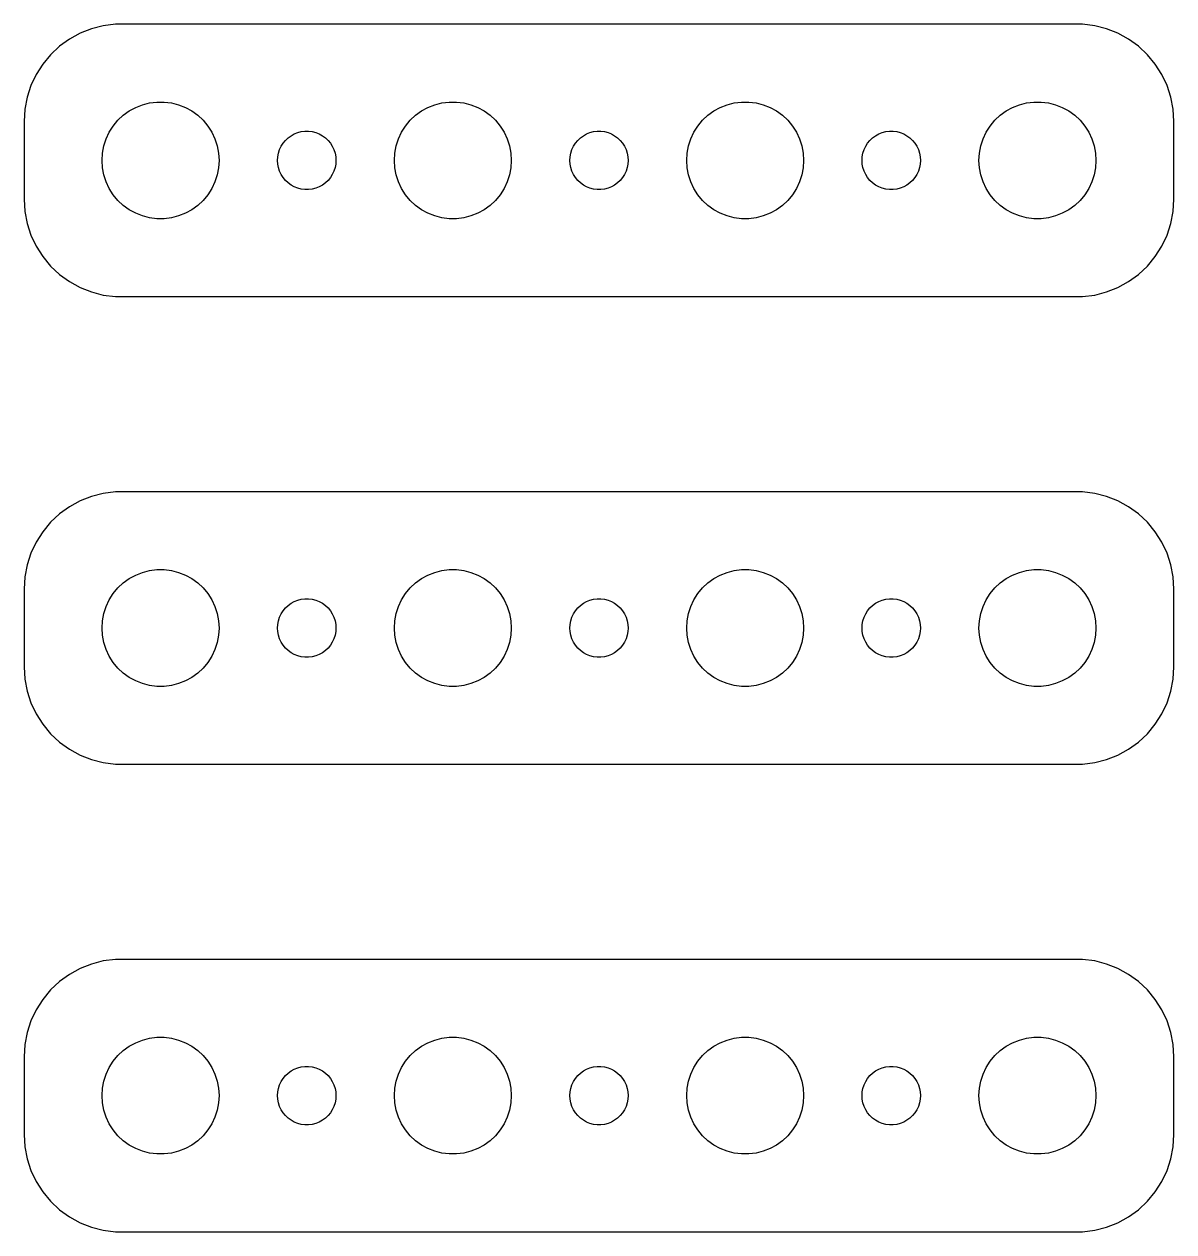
# Model space of a CAD drawing. Header units: metres. Extents: x -30 to 30, y 113 to 223.
# Drawn here: x -29.5 to 29.5, y 161 to 223 of the extents above; entities that cross this region are included whole.
import ezdxf

# ---------------------------------------------------------------- set-up
doc = ezdxf.new("R2010")
doc.units = ezdxf.units.M

msp = doc.modelspace()

# ---------------------------------------------------------------- linework, layer by layer
for p, q in [((-26.6289, 222.524), (-27.1791, 222.222)), ((-26.0451, 222.755), (-26.6289, 222.524)), ((-25.4369, 222.911), (-26.0451, 222.755)), ((-24.8139, 222.99), (-25.4369, 222.911)), ((24.8139, 222.99), (-24.8139, 222.99)), ((25.4369, 222.911), (24.8139, 222.99)), ((26.0451, 222.755), (25.4369, 222.911)), ((26.6289, 222.524), (26.0451, 222.755)), ((27.1791, 222.222), (26.6289, 222.524)), ((-27.1791, 222.222), (-27.6871, 221.853)), ((27.6871, 221.853), (27.1791, 222.222)), ((-28.1448, 221.423), (-28.5451, 220.939)), ((-27.6871, 221.853), (-28.1448, 221.423)), ((28.1448, 221.423), (27.6871, 221.853)), ((28.5451, 220.939), (28.1448, 221.423)), ((-28.5451, 220.939), (-28.8815, 220.409)), ((28.8815, 220.409), (28.5451, 220.939)), ((-28.8815, 220.409), (-29.1489, 219.841)), ((29.1489, 219.841), (28.8815, 220.409)), ((-29.1489, 219.841), (-29.3429, 219.243)), ((29.3429, 219.243), (29.1489, 219.841)), ((-29.3429, 219.243), (-29.4606, 218.627)), ((-23.7773, 218.714), (-23.427, 218.853)), ((-23.427, 218.853), (-23.0621, 218.947)), ((-23.0621, 218.947), (-22.6884, 218.994)), ((-22.6884, 218.994), (-22.3116, 218.994)), ((-22.3116, 218.994), (-21.9379, 218.947)), ((-21.9379, 218.947), (-21.5729, 218.853)), ((-21.5729, 218.853), (-21.2227, 218.714)), ((-8.77733, 218.714), (-8.42705, 218.853)), ((-8.42705, 218.853), (-8.06213, 218.947)), ((-8.06213, 218.947), (-7.68837, 218.994)), ((-7.68837, 218.994), (-7.31161, 218.994)), ((-7.31161, 218.994), (-6.93785, 218.947)), ((-6.93785, 218.947), (-6.57294, 218.853)), ((-6.57294, 218.853), (-6.22266, 218.714)), ((6.22266, 218.714), (6.57294, 218.853)), ((6.57294, 218.853), (6.93785, 218.947)), ((6.93785, 218.947), (7.31161, 218.994)), ((7.31161, 218.994), (7.68837, 218.994)), ((7.68837, 218.994), (8.06213, 218.947)), ((8.06213, 218.947), (8.42705, 218.853)), ((8.42705, 218.853), (8.77733, 218.714)), ((21.2227, 218.714), (21.5729, 218.853)), ((21.5729, 218.853), (21.9379, 218.947)), ((21.9379, 218.947), (22.3116, 218.994)), ((22.3116, 218.994), (22.6884, 218.994)), ((22.6884, 218.994), (23.0621, 218.947)), ((23.0621, 218.947), (23.427, 218.853)), ((23.427, 218.853), (23.7773, 218.714)), ((29.4606, 218.627), (29.3429, 219.243)), ((-29.4606, 218.627), (-29.5, 218)), ((-24.6869, 218.054), (-24.4123, 218.312)), ((-24.4123, 218.312), (-24.1075, 218.533)), ((-24.1075, 218.533), (-23.7773, 218.714)), ((-21.2227, 218.714), (-20.8925, 218.533)), ((-20.8925, 218.533), (-20.5877, 218.312)), ((-20.5877, 218.312), (-20.3131, 218.054)), ((-9.6869, 218.054), (-9.41226, 218.312)), ((-9.41226, 218.312), (-9.10747, 218.533)), ((-9.10747, 218.533), (-8.77733, 218.714)), ((-6.22266, 218.714), (-5.89252, 218.533)), ((-5.89252, 218.533), (-5.58772, 218.312)), ((-5.58772, 218.312), (-5.31308, 218.054)), ((5.31308, 218.054), (5.58772, 218.312)), ((5.58772, 218.312), (5.89252, 218.533)), ((5.89252, 218.533), (6.22266, 218.714)), ((8.77733, 218.714), (9.10747, 218.533)), ((9.10747, 218.533), (9.41226, 218.312)), ((9.41226, 218.312), (9.6869, 218.054)), ((20.3131, 218.054), (20.5877, 218.312)), ((20.5877, 218.312), (20.8925, 218.533)), ((20.8925, 218.533), (21.2227, 218.714)), ((23.7773, 218.714), (24.1075, 218.533)), ((24.1075, 218.533), (24.4123, 218.312)), ((24.4123, 218.312), (24.6869, 218.054)), ((29.5, 218), (29.4606, 218.627)), ((-29.5, 218), (-29.5, 214)), ((-25.1289, 217.445), (-24.927, 217.763)), ((-24.927, 217.763), (-24.6869, 218.054)), ((-20.3131, 218.054), (-20.0729, 217.763)), ((-20.0729, 217.763), (-19.8711, 217.445)), ((-10.1289, 217.445), (-9.92705, 217.763)), ((-9.92705, 217.763), (-9.6869, 218.054)), ((-5.31308, 218.054), (-5.07294, 217.763)), ((-5.07294, 217.763), (-4.87108, 217.445)), ((4.87108, 217.445), (5.07294, 217.763)), ((5.07294, 217.763), (5.31308, 218.054)), ((9.6869, 218.054), (9.92705, 217.763)), ((9.92705, 217.763), (10.1289, 217.445)), ((19.8711, 217.445), (20.0729, 217.763)), ((20.0729, 217.763), (20.3131, 218.054)), ((24.6869, 218.054), (24.927, 217.763)), ((24.927, 217.763), (25.1289, 217.445)), ((29.5, 214), (29.5, 218)), ((-25.4057, 216.746), (-25.2893, 217.104)), ((-25.2893, 217.104), (-25.1289, 217.445)), ((-19.8711, 217.445), (-19.7107, 217.104)), ((-19.7107, 217.104), (-19.5942, 216.746)), ((-16.2135, 216.882), (-16.0934, 217.027)), ((-16.0934, 217.027), (-15.9561, 217.156)), ((-15.9561, 217.156), (-15.8037, 217.266)), ((-15.8037, 217.266), (-15.6387, 217.357)), ((-15.6387, 217.357), (-15.4635, 217.427)), ((-15.4635, 217.427), (-15.2811, 217.473)), ((-15.2811, 217.473), (-15.0942, 217.497)), ((-15.0942, 217.497), (-14.9058, 217.497)), ((-14.9058, 217.497), (-14.7189, 217.473)), ((-14.7189, 217.473), (-14.5365, 217.427)), ((-14.5365, 217.427), (-14.3613, 217.357)), ((-14.3613, 217.357), (-14.1963, 217.266)), ((-14.1963, 217.266), (-14.0439, 217.156)), ((-14.0439, 217.156), (-13.9065, 217.027)), ((-13.9065, 217.027), (-13.7865, 216.882)), ((-10.4057, 216.746), (-10.2893, 217.104)), ((-10.2893, 217.104), (-10.1289, 217.445)), ((-4.87108, 217.445), (-4.71066, 217.104)), ((-4.71066, 217.104), (-4.59424, 216.746)), ((-1.21352, 216.882), (-1.09344, 217.027)), ((-1.09344, 217.027), (-0.956131, 217.156)), ((-0.956131, 217.156), (-0.803726, 217.266)), ((-0.803726, 217.266), (-0.638657, 217.357)), ((-0.638657, 217.357), (-0.463516, 217.427)), ((-0.463516, 217.427), (-0.281067, 217.473)), ((-0.281067, 217.473), (-0.094177, 217.497)), ((-0.094177, 217.497), (0.094177, 217.497)), ((0.094177, 217.497), (0.281067, 217.473)), ((0.281067, 217.473), (0.463516, 217.427)), ((0.463516, 217.427), (0.638657, 217.357)), ((0.638657, 217.357), (0.803726, 217.266)), ((0.803726, 217.266), (0.956131, 217.156)), ((0.956131, 217.156), (1.09344, 217.027)), ((1.09344, 217.027), (1.21352, 216.882)), ((4.59424, 216.746), (4.71066, 217.104)), ((4.71066, 217.104), (4.87108, 217.445)), ((10.1289, 217.445), (10.2893, 217.104)), ((10.2893, 217.104), (10.4057, 216.746)), ((13.7865, 216.882), (13.9065, 217.027)), ((13.9065, 217.027), (14.0439, 217.156)), ((14.0439, 217.156), (14.1963, 217.266)), ((14.1963, 217.266), (14.3613, 217.357)), ((14.3613, 217.357), (14.5365, 217.427)), ((14.5365, 217.427), (14.7189, 217.473)), ((14.7189, 217.473), (14.9058, 217.497)), ((14.9058, 217.497), (15.0942, 217.497)), ((15.0942, 217.497), (15.2811, 217.473)), ((15.2811, 217.473), (15.4635, 217.427)), ((15.4635, 217.427), (15.6387, 217.357)), ((15.6387, 217.357), (15.8037, 217.266)), ((15.8037, 217.266), (15.9561, 217.156)), ((15.9561, 217.156), (16.0934, 217.027)), ((16.0934, 217.027), (16.2135, 216.882)), ((19.5942, 216.746), (19.7107, 217.104)), ((19.7107, 217.104), (19.8711, 217.445)), ((25.1289, 217.445), (25.2893, 217.104)), ((25.2893, 217.104), (25.4057, 216.746)), ((-25.5, 216), (-25.4763, 216.376)), ((-25.4763, 216.376), (-25.4057, 216.746)), ((-19.5942, 216.746), (-19.5237, 216.376)), ((-19.5237, 216.376), (-19.5, 216)), ((-16.4882, 216.188), (-16.4529, 216.373)), ((-16.4529, 216.373), (-16.3947, 216.552)), ((-16.3947, 216.552), (-16.3145, 216.723)), ((-16.3145, 216.723), (-16.2135, 216.882)), ((-13.7865, 216.882), (-13.6855, 216.723)), ((-13.6855, 216.723), (-13.6053, 216.552)), ((-13.6053, 216.552), (-13.5471, 216.373)), ((-13.5471, 216.373), (-13.5118, 216.188)), ((-10.5, 216), (-10.4763, 216.376)), ((-10.4763, 216.376), (-10.4057, 216.746)), ((-4.59424, 216.746), (-4.52365, 216.376)), ((-4.52365, 216.376), (-4.5, 216)), ((-1.48816, 216.188), (-1.45287, 216.373)), ((-1.45287, 216.373), (-1.39465, 216.552)), ((-1.39465, 216.552), (-1.31445, 216.723)), ((-1.31445, 216.723), (-1.21352, 216.882)), ((1.21352, 216.882), (1.31445, 216.723)), ((1.31445, 216.723), (1.39465, 216.552)), ((1.39465, 216.552), (1.45287, 216.373)), ((1.45287, 216.373), (1.48816, 216.188)), ((4.5, 216), (4.52365, 216.376)), ((4.52365, 216.376), (4.59424, 216.746)), ((10.4057, 216.746), (10.4763, 216.376)), ((10.4763, 216.376), (10.5, 216)), ((13.5118, 216.188), (13.5471, 216.373)), ((13.5471, 216.373), (13.6053, 216.552)), ((13.6053, 216.552), (13.6855, 216.723)), ((13.6855, 216.723), (13.7865, 216.882)), ((16.2135, 216.882), (16.3145, 216.723)), ((16.3145, 216.723), (16.3947, 216.552)), ((16.3947, 216.552), (16.4529, 216.373)), ((16.4529, 216.373), (16.4882, 216.188)), ((19.5, 216), (19.5237, 216.376)), ((19.5237, 216.376), (19.5942, 216.746)), ((25.4057, 216.746), (25.4763, 216.376)), ((25.4763, 216.376), (25.5, 216)), ((-25.4763, 215.624), (-25.5, 216)), ((-19.5, 216), (-19.5237, 215.624)), ((-16.5, 216), (-16.4882, 216.188)), ((-16.4882, 215.812), (-16.5, 216)), ((-16.4529, 215.627), (-16.4882, 215.812)), ((-13.5118, 215.812), (-13.5471, 215.627)), ((-13.5118, 216.188), (-13.5, 216)), ((-13.5, 216), (-13.5118, 215.812)), ((-10.4763, 215.624), (-10.5, 216)), ((-4.5, 216), (-4.52365, 215.624)), ((-1.5, 216), (-1.48816, 216.188)), ((-1.48816, 215.812), (-1.5, 216)), ((-1.45287, 215.627), (-1.48816, 215.812)), ((1.48816, 215.812), (1.45287, 215.627)), ((1.48816, 216.188), (1.5, 216)), ((1.5, 216), (1.48816, 215.812)), ((4.52365, 215.624), (4.5, 216)), ((10.5, 216), (10.4763, 215.624)), ((13.5, 216), (13.5118, 216.188)), ((13.5118, 215.812), (13.5, 216)), ((13.5471, 215.627), (13.5118, 215.812)), ((16.4882, 215.812), (16.4529, 215.627)), ((16.4882, 216.188), (16.5, 216)), ((16.5, 216), (16.4882, 215.812)), ((19.5237, 215.624), (19.5, 216)), ((25.5, 216), (25.4763, 215.624)), ((-25.4057, 215.254), (-25.4763, 215.624)), ((-25.2893, 214.896), (-25.4057, 215.254)), ((-19.5942, 215.254), (-19.7107, 214.896)), ((-19.5237, 215.624), (-19.5942, 215.254)), ((-16.3947, 215.448), (-16.4529, 215.627)), ((-16.3145, 215.277), (-16.3947, 215.448)), ((-16.2135, 215.118), (-16.3145, 215.277)), ((-16.0934, 214.973), (-16.2135, 215.118)), ((-13.7865, 215.118), (-13.9065, 214.973)), ((-13.6855, 215.277), (-13.7865, 215.118)), ((-13.6053, 215.448), (-13.6855, 215.277)), ((-13.5471, 215.627), (-13.6053, 215.448)), ((-10.4057, 215.254), (-10.4763, 215.624)), ((-10.2893, 214.896), (-10.4057, 215.254)), ((-4.59424, 215.254), (-4.71066, 214.896)), ((-4.52365, 215.624), (-4.59424, 215.254)), ((-1.39465, 215.448), (-1.45287, 215.627)), ((-1.31445, 215.277), (-1.39465, 215.448)), ((-1.21352, 215.118), (-1.31445, 215.277)), ((-1.09344, 214.973), (-1.21352, 215.118)), ((1.21352, 215.118), (1.09344, 214.973)), ((1.31445, 215.277), (1.21352, 215.118)), ((1.39465, 215.448), (1.31445, 215.277)), ((1.45287, 215.627), (1.39465, 215.448)), ((4.59424, 215.254), (4.52365, 215.624)), ((4.71066, 214.896), (4.59424, 215.254)), ((10.4057, 215.254), (10.2893, 214.896)), ((10.4763, 215.624), (10.4057, 215.254)), ((13.6053, 215.448), (13.5471, 215.627)), ((13.6855, 215.277), (13.6053, 215.448)), ((13.7865, 215.118), (13.6855, 215.277)), ((13.9065, 214.973), (13.7865, 215.118)), ((16.2135, 215.118), (16.0934, 214.973)), ((16.3145, 215.277), (16.2135, 215.118)), ((16.3947, 215.448), (16.3145, 215.277)), ((16.4529, 215.627), (16.3947, 215.448)), ((19.5942, 215.254), (19.5237, 215.624)), ((19.7107, 214.896), (19.5942, 215.254)), ((25.4057, 215.254), (25.2893, 214.896)), ((25.4763, 215.624), (25.4057, 215.254)), ((-25.1289, 214.555), (-25.2893, 214.896)), ((-24.927, 214.237), (-25.1289, 214.555)), ((-19.8711, 214.555), (-20.0729, 214.237)), ((-19.7107, 214.896), (-19.8711, 214.555)), ((-15.9561, 214.844), (-16.0934, 214.973)), ((-15.8037, 214.734), (-15.9561, 214.844)), ((-15.6387, 214.643), (-15.8037, 214.734)), ((-15.4635, 214.573), (-15.6387, 214.643)), ((-15.2811, 214.527), (-15.4635, 214.573)), ((-15.0942, 214.503), (-15.2811, 214.527)), ((-14.9058, 214.503), (-15.0942, 214.503)), ((-14.7189, 214.527), (-14.9058, 214.503)), ((-14.5365, 214.573), (-14.7189, 214.527)), ((-14.3613, 214.643), (-14.5365, 214.573)), ((-14.1963, 214.734), (-14.3613, 214.643)), ((-14.0439, 214.844), (-14.1963, 214.734)), ((-13.9065, 214.973), (-14.0439, 214.844)), ((-10.1289, 214.555), (-10.2893, 214.896)), ((-9.92705, 214.237), (-10.1289, 214.555)), ((-4.87108, 214.555), (-5.07294, 214.237)), ((-4.71066, 214.896), (-4.87108, 214.555)), ((-0.956131, 214.844), (-1.09344, 214.973)), ((-0.803726, 214.734), (-0.956131, 214.844)), ((-0.638657, 214.643), (-0.803726, 214.734)), ((-0.463516, 214.573), (-0.638657, 214.643)), ((-0.281067, 214.527), (-0.463516, 214.573)), ((-0.094177, 214.503), (-0.281067, 214.527)), ((0.094177, 214.503), (-0.094177, 214.503)), ((0.281067, 214.527), (0.094177, 214.503)), ((0.463516, 214.573), (0.281067, 214.527)), ((0.638657, 214.643), (0.463516, 214.573)), ((0.803726, 214.734), (0.638657, 214.643)), ((0.956131, 214.844), (0.803726, 214.734)), ((1.09344, 214.973), (0.956131, 214.844)), ((4.87108, 214.555), (4.71066, 214.896)), ((5.07294, 214.237), (4.87108, 214.555)), ((10.1289, 214.555), (9.92705, 214.237)), ((10.2893, 214.896), (10.1289, 214.555)), ((14.0439, 214.844), (13.9065, 214.973)), ((14.1963, 214.734), (14.0439, 214.844)), ((14.3613, 214.643), (14.1963, 214.734)), ((14.5365, 214.573), (14.3613, 214.643)), ((14.7189, 214.527), (14.5365, 214.573)), ((14.9058, 214.503), (14.7189, 214.527)), ((15.0942, 214.503), (14.9058, 214.503)), ((15.2811, 214.527), (15.0942, 214.503)), ((15.4635, 214.573), (15.2811, 214.527)), ((15.6387, 214.643), (15.4635, 214.573)), ((15.8037, 214.734), (15.6387, 214.643)), ((15.9561, 214.844), (15.8037, 214.734)), ((16.0934, 214.973), (15.9561, 214.844)), ((19.8711, 214.555), (19.7107, 214.896)), ((20.0729, 214.237), (19.8711, 214.555)), ((25.1289, 214.555), (24.927, 214.237)), ((25.2893, 214.896), (25.1289, 214.555)), ((-29.5, 214), (-29.4606, 213.373)), ((-24.6869, 213.946), (-24.927, 214.237)), ((-24.4123, 213.688), (-24.6869, 213.946)), ((-20.3131, 213.946), (-20.5877, 213.688)), ((-20.0729, 214.237), (-20.3131, 213.946)), ((-9.6869, 213.946), (-9.92705, 214.237)), ((-9.41226, 213.688), (-9.6869, 213.946)), ((-5.31308, 213.946), (-5.58772, 213.688)), ((-5.07294, 214.237), (-5.31308, 213.946)), ((5.31308, 213.946), (5.07294, 214.237)), ((5.58772, 213.688), (5.31308, 213.946)), ((9.6869, 213.946), (9.41226, 213.688)), ((9.92705, 214.237), (9.6869, 213.946)), ((20.3131, 213.946), (20.0729, 214.237)), ((20.5877, 213.688), (20.3131, 213.946)), ((24.6869, 213.946), (24.4123, 213.688)), ((24.927, 214.237), (24.6869, 213.946)), ((29.4606, 213.373), (29.5, 214)), ((-29.4606, 213.373), (-29.3429, 212.757)), ((-24.1075, 213.467), (-24.4123, 213.688)), ((-23.7773, 213.286), (-24.1075, 213.467)), ((-23.427, 213.147), (-23.7773, 213.286)), ((-21.2227, 213.286), (-21.5729, 213.147)), ((-20.8925, 213.467), (-21.2227, 213.286)), ((-20.5877, 213.688), (-20.8925, 213.467)), ((-9.10747, 213.467), (-9.41226, 213.688)), ((-8.77733, 213.286), (-9.10747, 213.467)), ((-8.42705, 213.147), (-8.77733, 213.286)), ((-6.22266, 213.286), (-6.57294, 213.147)), ((-5.89252, 213.467), (-6.22266, 213.286)), ((-5.58772, 213.688), (-5.89252, 213.467)), ((5.89252, 213.467), (5.58772, 213.688)), ((6.22266, 213.286), (5.89252, 213.467)), ((6.57294, 213.147), (6.22266, 213.286)), ((8.77733, 213.286), (8.42705, 213.147)), ((9.10747, 213.467), (8.77733, 213.286)), ((9.41226, 213.688), (9.10747, 213.467)), ((20.8925, 213.467), (20.5877, 213.688)), ((21.2227, 213.286), (20.8925, 213.467)), ((21.5729, 213.147), (21.2227, 213.286)), ((23.7773, 213.286), (23.427, 213.147)), ((24.1075, 213.467), (23.7773, 213.286)), ((24.4123, 213.688), (24.1075, 213.467)), ((29.3429, 212.757), (29.4606, 213.373)), ((-29.3429, 212.757), (-29.1489, 212.159)), ((-23.0621, 213.053), (-23.427, 213.147)), ((-22.6884, 213.006), (-23.0621, 213.053)), ((-22.3116, 213.006), (-22.6884, 213.006)), ((-21.9379, 213.053), (-22.3116, 213.006)), ((-21.5729, 213.147), (-21.9379, 213.053)), ((-8.06213, 213.053), (-8.42705, 213.147)), ((-7.68837, 213.006), (-8.06213, 213.053)), ((-7.31161, 213.006), (-7.68837, 213.006)), ((-6.93785, 213.053), (-7.31161, 213.006)), ((-6.57294, 213.147), (-6.93785, 213.053)), ((6.93785, 213.053), (6.57294, 213.147)), ((7.31161, 213.006), (6.93785, 213.053)), ((7.68837, 213.006), (7.31161, 213.006)), ((8.06213, 213.053), (7.68837, 213.006)), ((8.42705, 213.147), (8.06213, 213.053)), ((21.9379, 213.053), (21.5729, 213.147)), ((22.3116, 213.006), (21.9379, 213.053)), ((22.6884, 213.006), (22.3116, 213.006)), ((23.0621, 213.053), (22.6884, 213.006)), ((23.427, 213.147), (23.0621, 213.053)), ((29.1489, 212.159), (29.3429, 212.757)), ((-29.1489, 212.159), (-28.8815, 211.591)), ((28.8815, 211.591), (29.1489, 212.159)), ((-28.8815, 211.591), (-28.5451, 211.061)), ((28.5451, 211.061), (28.8815, 211.591)), ((-28.5451, 211.061), (-28.1448, 210.577)), ((28.1448, 210.577), (28.5451, 211.061)), ((-28.1448, 210.577), (-27.6871, 210.147)), ((-27.6871, 210.147), (-27.1791, 209.778)), ((27.1791, 209.778), (27.6871, 210.147)), ((27.6871, 210.147), (28.1448, 210.577)), ((-27.1791, 209.778), (-26.6289, 209.476)), ((26.6289, 209.476), (27.1791, 209.778)), ((-26.6289, 209.476), (-26.0451, 209.245)), ((-26.0451, 209.245), (-25.4369, 209.089)), ((-25.4369, 209.089), (-24.8139, 209.01)), ((-24.8139, 209.01), (24.8139, 209.01)), ((24.8139, 209.01), (25.4369, 209.089)), ((25.4369, 209.089), (26.0451, 209.245)), ((26.0451, 209.245), (26.6289, 209.476)), ((-24.8139, 198.99), (-25.4369, 198.911)), ((24.8139, 198.99), (-24.8139, 198.99)), ((25.4369, 198.911), (24.8139, 198.99)), ((-26.6289, 198.524), (-27.1791, 198.222)), ((-26.0451, 198.755), (-26.6289, 198.524)), ((-25.4369, 198.911), (-26.0451, 198.755)), ((26.0451, 198.755), (25.4369, 198.911)), ((26.6289, 198.524), (26.0451, 198.755)), ((27.1791, 198.222), (26.6289, 198.524)), ((-27.6871, 197.853), (-28.1448, 197.423)), ((-27.1791, 198.222), (-27.6871, 197.853)), ((27.6871, 197.853), (27.1791, 198.222)), ((28.1448, 197.423), (27.6871, 197.853)), ((-28.1448, 197.423), (-28.5451, 196.939)), ((28.5451, 196.939), (28.1448, 197.423)), ((-28.5451, 196.939), (-28.8815, 196.409)), ((28.8815, 196.409), (28.5451, 196.939)), ((-28.8815, 196.409), (-29.1489, 195.841)), ((29.1489, 195.841), (28.8815, 196.409)), ((-29.3429, 195.243), (-29.4606, 194.627)), ((-29.1489, 195.841), (-29.3429, 195.243)), ((29.3429, 195.243), (29.1489, 195.841)), ((29.4606, 194.627), (29.3429, 195.243)), ((-29.4606, 194.627), (-29.5, 194)), ((-24.1075, 194.533), (-23.7773, 194.714)), ((-23.7773, 194.714), (-23.427, 194.853)), ((-23.427, 194.853), (-23.0621, 194.947)), ((-23.0621, 194.947), (-22.6884, 194.994)), ((-22.6884, 194.994), (-22.3116, 194.994)), ((-22.3116, 194.994), (-21.9379, 194.947)), ((-21.9379, 194.947), (-21.5729, 194.853)), ((-21.5729, 194.853), (-21.2227, 194.714)), ((-21.2227, 194.714), (-20.8925, 194.533)), ((-9.10747, 194.533), (-8.77733, 194.714)), ((-8.77733, 194.714), (-8.42705, 194.853)), ((-8.42705, 194.853), (-8.06213, 194.947)), ((-8.06213, 194.947), (-7.68837, 194.994)), ((-7.68837, 194.994), (-7.31161, 194.994)), ((-7.31161, 194.994), (-6.93785, 194.947)), ((-6.93785, 194.947), (-6.57294, 194.853)), ((-6.57294, 194.853), (-6.22266, 194.714)), ((-6.22266, 194.714), (-5.89252, 194.533)), ((5.89252, 194.533), (6.22266, 194.714)), ((6.22266, 194.714), (6.57294, 194.853)), ((6.57294, 194.853), (6.93785, 194.947)), ((6.93785, 194.947), (7.31161, 194.994)), ((7.31161, 194.994), (7.68837, 194.994)), ((7.68837, 194.994), (8.06213, 194.947)), ((8.06213, 194.947), (8.42705, 194.853)), ((8.42705, 194.853), (8.77733, 194.714)), ((8.77733, 194.714), (9.10747, 194.533)), ((20.8925, 194.533), (21.2227, 194.714)), ((21.2227, 194.714), (21.5729, 194.853)), ((21.5729, 194.853), (21.9379, 194.947)), ((21.9379, 194.947), (22.3116, 194.994)), ((22.3116, 194.994), (22.6884, 194.994)), ((22.6884, 194.994), (23.0621, 194.947)), ((23.0621, 194.947), (23.427, 194.853)), ((23.427, 194.853), (23.7773, 194.714)), ((23.7773, 194.714), (24.1075, 194.533)), ((29.5, 194), (29.4606, 194.627)), ((-29.5, 194), (-29.5, 190)), ((-24.927, 193.763), (-24.6869, 194.054)), ((-24.6869, 194.054), (-24.4123, 194.312)), ((-24.4123, 194.312), (-24.1075, 194.533)), ((-20.8925, 194.533), (-20.5877, 194.312)), ((-20.5877, 194.312), (-20.3131, 194.054)), ((-20.3131, 194.054), (-20.0729, 193.763)), ((-9.92705, 193.763), (-9.6869, 194.054)), ((-9.6869, 194.054), (-9.41226, 194.312)), ((-9.41226, 194.312), (-9.10747, 194.533)), ((-5.89252, 194.533), (-5.58772, 194.312)), ((-5.58772, 194.312), (-5.31308, 194.054)), ((-5.31308, 194.054), (-5.07294, 193.763)), ((5.07294, 193.763), (5.31308, 194.054)), ((5.31308, 194.054), (5.58772, 194.312)), ((5.58772, 194.312), (5.89252, 194.533)), ((9.10747, 194.533), (9.41226, 194.312)), ((9.41226, 194.312), (9.6869, 194.054)), ((9.6869, 194.054), (9.92705, 193.763)), ((20.0729, 193.763), (20.3131, 194.054)), ((20.3131, 194.054), (20.5877, 194.312)), ((20.5877, 194.312), (20.8925, 194.533)), ((24.1075, 194.533), (24.4123, 194.312)), ((24.4123, 194.312), (24.6869, 194.054)), ((24.6869, 194.054), (24.927, 193.763)), ((29.5, 190), (29.5, 194)), ((-25.2893, 193.104), (-25.1289, 193.445)), ((-25.1289, 193.445), (-24.927, 193.763)), ((-20.0729, 193.763), (-19.8711, 193.445)), ((-19.8711, 193.445), (-19.7107, 193.104)), ((-15.6387, 193.357), (-15.4635, 193.427)), ((-15.4635, 193.427), (-15.2811, 193.473)), ((-15.2811, 193.473), (-15.0942, 193.497)), ((-15.0942, 193.497), (-14.9058, 193.497)), ((-14.9058, 193.497), (-14.7189, 193.473)), ((-14.7189, 193.473), (-14.5365, 193.427)), ((-14.5365, 193.427), (-14.3613, 193.357)), ((-10.2893, 193.104), (-10.1289, 193.445)), ((-10.1289, 193.445), (-9.92705, 193.763)), ((-5.07294, 193.763), (-4.87108, 193.445)), ((-4.87108, 193.445), (-4.71066, 193.104)), ((-0.638657, 193.357), (-0.463516, 193.427)), ((-0.463516, 193.427), (-0.281067, 193.473)), ((-0.281067, 193.473), (-0.094177, 193.497)), ((-0.094177, 193.497), (0.094177, 193.497)), ((0.094177, 193.497), (0.281067, 193.473)), ((0.281067, 193.473), (0.463516, 193.427)), ((0.463516, 193.427), (0.638657, 193.357)), ((4.71066, 193.104), (4.87108, 193.445)), ((4.87108, 193.445), (5.07294, 193.763)), ((9.92705, 193.763), (10.1289, 193.445)), ((10.1289, 193.445), (10.2893, 193.104)), ((14.3613, 193.357), (14.5365, 193.427)), ((14.5365, 193.427), (14.7189, 193.473)), ((14.7189, 193.473), (14.9058, 193.497)), ((14.9058, 193.497), (15.0942, 193.497)), ((15.0942, 193.497), (15.2811, 193.473)), ((15.2811, 193.473), (15.4635, 193.427)), ((15.4635, 193.427), (15.6387, 193.357)), ((19.7107, 193.104), (19.8711, 193.445)), ((19.8711, 193.445), (20.0729, 193.763)), ((24.927, 193.763), (25.1289, 193.445)), ((25.1289, 193.445), (25.2893, 193.104)), ((-25.4057, 192.746), (-25.2893, 193.104)), ((-19.7107, 193.104), (-19.5942, 192.746)), ((-16.3145, 192.723), (-16.2135, 192.882)), ((-16.2135, 192.882), (-16.0934, 193.027)), ((-16.0934, 193.027), (-15.9561, 193.156)), ((-15.9561, 193.156), (-15.8037, 193.266)), ((-15.8037, 193.266), (-15.6387, 193.357)), ((-14.3613, 193.357), (-14.1963, 193.266)), ((-14.1963, 193.266), (-14.0439, 193.156)), ((-14.0439, 193.156), (-13.9065, 193.027)), ((-13.9065, 193.027), (-13.7865, 192.882)), ((-13.7865, 192.882), (-13.6855, 192.723)), ((-10.4057, 192.746), (-10.2893, 193.104)), ((-4.71066, 193.104), (-4.59424, 192.746)), ((-1.31445, 192.723), (-1.21352, 192.882)), ((-1.21352, 192.882), (-1.09344, 193.027)), ((-1.09344, 193.027), (-0.956131, 193.156)), ((-0.956131, 193.156), (-0.803726, 193.266)), ((-0.803726, 193.266), (-0.638657, 193.357)), ((0.638657, 193.357), (0.803726, 193.266)), ((0.803726, 193.266), (0.956131, 193.156)), ((0.956131, 193.156), (1.09344, 193.027)), ((1.09344, 193.027), (1.21352, 192.882)), ((1.21352, 192.882), (1.31445, 192.723)), ((4.59424, 192.746), (4.71066, 193.104)), ((10.2893, 193.104), (10.4057, 192.746)), ((13.6855, 192.723), (13.7865, 192.882)), ((13.7865, 192.882), (13.9065, 193.027)), ((13.9065, 193.027), (14.0439, 193.156)), ((14.0439, 193.156), (14.1963, 193.266)), ((14.1963, 193.266), (14.3613, 193.357)), ((15.6387, 193.357), (15.8037, 193.266)), ((15.8037, 193.266), (15.9561, 193.156)), ((15.9561, 193.156), (16.0934, 193.027)), ((16.0934, 193.027), (16.2135, 192.882)), ((16.2135, 192.882), (16.3145, 192.723)), ((19.5942, 192.746), (19.7107, 193.104)), ((25.2893, 193.104), (25.4057, 192.746)), ((-25.5, 192), (-25.4763, 192.376)), ((-25.4763, 192.376), (-25.4057, 192.746)), ((-19.5942, 192.746), (-19.5237, 192.376)), ((-19.5237, 192.376), (-19.5, 192)), ((-16.5, 192), (-16.4882, 192.188)), ((-16.4882, 192.188), (-16.4529, 192.373)), ((-16.4529, 192.373), (-16.3947, 192.552)), ((-16.3947, 192.552), (-16.3145, 192.723)), ((-13.6855, 192.723), (-13.6053, 192.552)), ((-13.6053, 192.552), (-13.5471, 192.373)), ((-13.5471, 192.373), (-13.5118, 192.188)), ((-13.5118, 192.188), (-13.5, 192)), ((-10.5, 192), (-10.4763, 192.376)), ((-10.4763, 192.376), (-10.4057, 192.746)), ((-4.59424, 192.746), (-4.52365, 192.376)), ((-4.52365, 192.376), (-4.5, 192)), ((-1.5, 192), (-1.48816, 192.188)), ((-1.48816, 192.188), (-1.45287, 192.373)), ((-1.45287, 192.373), (-1.39465, 192.552)), ((-1.39465, 192.552), (-1.31445, 192.723)), ((1.31445, 192.723), (1.39465, 192.552)), ((1.39465, 192.552), (1.45287, 192.373)), ((1.45287, 192.373), (1.48816, 192.188)), ((1.48816, 192.188), (1.5, 192)), ((4.5, 192), (4.52365, 192.376)), ((4.52365, 192.376), (4.59424, 192.746)), ((10.4057, 192.746), (10.4763, 192.376)), ((10.4763, 192.376), (10.5, 192)), ((13.5, 192), (13.5118, 192.188)), ((13.5118, 192.188), (13.5471, 192.373)), ((13.5471, 192.373), (13.6053, 192.552)), ((13.6053, 192.552), (13.6855, 192.723)), ((16.3145, 192.723), (16.3947, 192.552)), ((16.3947, 192.552), (16.4529, 192.373)), ((16.4529, 192.373), (16.4882, 192.188)), ((16.4882, 192.188), (16.5, 192)), ((19.5, 192), (19.5237, 192.376)), ((19.5237, 192.376), (19.5942, 192.746)), ((25.4057, 192.746), (25.4763, 192.376)), ((25.4763, 192.376), (25.5, 192)), ((-25.4763, 191.624), (-25.5, 192)), ((-25.4057, 191.254), (-25.4763, 191.624)), ((-19.5237, 191.624), (-19.5942, 191.254)), ((-19.5, 192), (-19.5237, 191.624)), ((-16.4882, 191.812), (-16.5, 192)), ((-16.4529, 191.627), (-16.4882, 191.812)), ((-16.3947, 191.448), (-16.4529, 191.627)), ((-13.5471, 191.627), (-13.6053, 191.448)), ((-13.5118, 191.812), (-13.5471, 191.627)), ((-13.5, 192), (-13.5118, 191.812)), ((-10.4763, 191.624), (-10.5, 192)), ((-10.4057, 191.254), (-10.4763, 191.624)), ((-4.52365, 191.624), (-4.59424, 191.254)), ((-4.5, 192), (-4.52365, 191.624)), ((-1.48816, 191.812), (-1.5, 192)), ((-1.45287, 191.627), (-1.48816, 191.812)), ((-1.39465, 191.448), (-1.45287, 191.627)), ((1.45287, 191.627), (1.39465, 191.448)), ((1.48816, 191.812), (1.45287, 191.627)), ((1.5, 192), (1.48816, 191.812)), ((4.52365, 191.624), (4.5, 192)), ((4.59424, 191.254), (4.52365, 191.624)), ((10.4763, 191.624), (10.4057, 191.254)), ((10.5, 192), (10.4763, 191.624)), ((13.5118, 191.812), (13.5, 192)), ((13.5471, 191.627), (13.5118, 191.812)), ((13.6053, 191.448), (13.5471, 191.627)), ((16.4529, 191.627), (16.3947, 191.448)), ((16.4882, 191.812), (16.4529, 191.627)), ((16.5, 192), (16.4882, 191.812)), ((19.5237, 191.624), (19.5, 192)), ((19.5942, 191.254), (19.5237, 191.624)), ((25.4763, 191.624), (25.4057, 191.254)), ((25.5, 192), (25.4763, 191.624)), ((-25.2893, 190.896), (-25.4057, 191.254)), ((-19.5942, 191.254), (-19.7107, 190.896)), ((-16.3145, 191.277), (-16.3947, 191.448)), ((-16.2135, 191.118), (-16.3145, 191.277)), ((-16.0934, 190.973), (-16.2135, 191.118)), ((-15.9561, 190.844), (-16.0934, 190.973)), ((-13.9065, 190.973), (-14.0439, 190.844)), ((-13.7865, 191.118), (-13.9065, 190.973)), ((-13.6855, 191.277), (-13.7865, 191.118)), ((-13.6053, 191.448), (-13.6855, 191.277)), ((-10.2893, 190.896), (-10.4057, 191.254)), ((-4.59424, 191.254), (-4.71066, 190.896)), ((-1.31445, 191.277), (-1.39465, 191.448)), ((-1.21352, 191.118), (-1.31445, 191.277)), ((-1.09344, 190.973), (-1.21352, 191.118)), ((-0.956131, 190.844), (-1.09344, 190.973)), ((1.09344, 190.973), (0.956131, 190.844)), ((1.21352, 191.118), (1.09344, 190.973)), ((1.31445, 191.277), (1.21352, 191.118)), ((1.39465, 191.448), (1.31445, 191.277)), ((4.71066, 190.896), (4.59424, 191.254)), ((10.4057, 191.254), (10.2893, 190.896)), ((13.6855, 191.277), (13.6053, 191.448)), ((13.7865, 191.118), (13.6855, 191.277)), ((13.9065, 190.973), (13.7865, 191.118)), ((14.0439, 190.844), (13.9065, 190.973)), ((16.0934, 190.973), (15.9561, 190.844)), ((16.2135, 191.118), (16.0934, 190.973)), ((16.3145, 191.277), (16.2135, 191.118)), ((16.3947, 191.448), (16.3145, 191.277)), ((19.7107, 190.896), (19.5942, 191.254)), ((25.4057, 191.254), (25.2893, 190.896)), ((-25.1289, 190.555), (-25.2893, 190.896)), ((-24.927, 190.237), (-25.1289, 190.555)), ((-19.8711, 190.555), (-20.0729, 190.237)), ((-19.7107, 190.896), (-19.8711, 190.555)), ((-15.8037, 190.734), (-15.9561, 190.844)), ((-15.6387, 190.643), (-15.8037, 190.734)), ((-15.4635, 190.573), (-15.6387, 190.643)), ((-15.2811, 190.527), (-15.4635, 190.573)), ((-15.0942, 190.503), (-15.2811, 190.527)), ((-14.9058, 190.503), (-15.0942, 190.503)), ((-14.7189, 190.527), (-14.9058, 190.503)), ((-14.5365, 190.573), (-14.7189, 190.527)), ((-14.3613, 190.643), (-14.5365, 190.573)), ((-14.1963, 190.734), (-14.3613, 190.643)), ((-14.0439, 190.844), (-14.1963, 190.734)), ((-10.1289, 190.555), (-10.2893, 190.896)), ((-9.92705, 190.237), (-10.1289, 190.555)), ((-4.87108, 190.555), (-5.07294, 190.237)), ((-4.71066, 190.896), (-4.87108, 190.555)), ((-0.803726, 190.734), (-0.956131, 190.844)), ((-0.638657, 190.643), (-0.803726, 190.734)), ((-0.463516, 190.573), (-0.638657, 190.643)), ((-0.281067, 190.527), (-0.463516, 190.573)), ((-0.094177, 190.503), (-0.281067, 190.527)), ((0.094177, 190.503), (-0.094177, 190.503)), ((0.281067, 190.527), (0.094177, 190.503)), ((0.463516, 190.573), (0.281067, 190.527)), ((0.638657, 190.643), (0.463516, 190.573)), ((0.803726, 190.734), (0.638657, 190.643)), ((0.956131, 190.844), (0.803726, 190.734)), ((4.87108, 190.555), (4.71066, 190.896)), ((5.07294, 190.237), (4.87108, 190.555)), ((10.1289, 190.555), (9.92705, 190.237)), ((10.2893, 190.896), (10.1289, 190.555)), ((14.1963, 190.734), (14.0439, 190.844)), ((14.3613, 190.643), (14.1963, 190.734)), ((14.5365, 190.573), (14.3613, 190.643)), ((14.7189, 190.527), (14.5365, 190.573)), ((14.9058, 190.503), (14.7189, 190.527)), ((15.0942, 190.503), (14.9058, 190.503)), ((15.2811, 190.527), (15.0942, 190.503)), ((15.4635, 190.573), (15.2811, 190.527)), ((15.6387, 190.643), (15.4635, 190.573)), ((15.8037, 190.734), (15.6387, 190.643)), ((15.9561, 190.844), (15.8037, 190.734)), ((19.8711, 190.555), (19.7107, 190.896)), ((20.0729, 190.237), (19.8711, 190.555)), ((25.1289, 190.555), (24.927, 190.237)), ((25.2893, 190.896), (25.1289, 190.555)), ((-29.5, 190), (-29.4606, 189.373)), ((-24.6869, 189.946), (-24.927, 190.237)), ((-24.4123, 189.688), (-24.6869, 189.946)), ((-24.1075, 189.467), (-24.4123, 189.688)), ((-20.5877, 189.688), (-20.8925, 189.467)), ((-20.3131, 189.946), (-20.5877, 189.688)), ((-20.0729, 190.237), (-20.3131, 189.946)), ((-9.6869, 189.946), (-9.92705, 190.237)), ((-9.41226, 189.688), (-9.6869, 189.946)), ((-9.10747, 189.467), (-9.41226, 189.688)), ((-5.58772, 189.688), (-5.89252, 189.467)), ((-5.31308, 189.946), (-5.58772, 189.688)), ((-5.07294, 190.237), (-5.31308, 189.946)), ((5.31308, 189.946), (5.07294, 190.237)), ((5.58772, 189.688), (5.31308, 189.946)), ((5.89252, 189.467), (5.58772, 189.688)), ((9.41226, 189.688), (9.10747, 189.467)), ((9.6869, 189.946), (9.41226, 189.688)), ((9.92705, 190.237), (9.6869, 189.946)), ((20.3131, 189.946), (20.0729, 190.237)), ((20.5877, 189.688), (20.3131, 189.946)), ((20.8925, 189.467), (20.5877, 189.688)), ((24.4123, 189.688), (24.1075, 189.467)), ((24.6869, 189.946), (24.4123, 189.688)), ((24.927, 190.237), (24.6869, 189.946)), ((29.4606, 189.373), (29.5, 190)), ((-29.4606, 189.373), (-29.3429, 188.757)), ((-23.7773, 189.286), (-24.1075, 189.467)), ((-23.427, 189.147), (-23.7773, 189.286)), ((-23.0621, 189.053), (-23.427, 189.147)), ((-22.6884, 189.006), (-23.0621, 189.053)), ((-21.9379, 189.053), (-22.3116, 189.006)), ((-21.5729, 189.147), (-21.9379, 189.053)), ((-21.2227, 189.286), (-21.5729, 189.147)), ((-20.8925, 189.467), (-21.2227, 189.286)), ((-8.77733, 189.286), (-9.10747, 189.467)), ((-8.42705, 189.147), (-8.77733, 189.286)), ((-8.06213, 189.053), (-8.42705, 189.147)), ((-7.68837, 189.006), (-8.06213, 189.053)), ((-6.93785, 189.053), (-7.31161, 189.006)), ((-6.57294, 189.147), (-6.93785, 189.053)), ((-6.22266, 189.286), (-6.57294, 189.147)), ((-5.89252, 189.467), (-6.22266, 189.286)), ((6.22266, 189.286), (5.89252, 189.467)), ((6.57294, 189.147), (6.22266, 189.286)), ((6.93785, 189.053), (6.57294, 189.147)), ((7.31161, 189.006), (6.93785, 189.053)), ((8.06213, 189.053), (7.68837, 189.006)), ((8.42705, 189.147), (8.06213, 189.053)), ((8.77733, 189.286), (8.42705, 189.147)), ((9.10747, 189.467), (8.77733, 189.286)), ((21.2227, 189.286), (20.8925, 189.467)), ((21.5729, 189.147), (21.2227, 189.286)), ((21.9379, 189.053), (21.5729, 189.147)), ((22.3116, 189.006), (21.9379, 189.053)), ((23.0621, 189.053), (22.6884, 189.006)), ((23.427, 189.147), (23.0621, 189.053)), ((23.7773, 189.286), (23.427, 189.147)), ((24.1075, 189.467), (23.7773, 189.286)), ((29.3429, 188.757), (29.4606, 189.373)), ((-29.3429, 188.757), (-29.1489, 188.159)), ((-22.3116, 189.006), (-22.6884, 189.006)), ((-7.31161, 189.006), (-7.68837, 189.006)), ((7.68837, 189.006), (7.31161, 189.006)), ((22.6884, 189.006), (22.3116, 189.006)), ((29.1489, 188.159), (29.3429, 188.757)), ((-29.1489, 188.159), (-28.8815, 187.591)), ((28.8815, 187.591), (29.1489, 188.159)), ((-28.8815, 187.591), (-28.5451, 187.061)), ((28.5451, 187.061), (28.8815, 187.591)), ((-28.5451, 187.061), (-28.1448, 186.577)), ((-28.1448, 186.577), (-27.6871, 186.147)), ((27.6871, 186.147), (28.1448, 186.577)), ((28.1448, 186.577), (28.5451, 187.061)), ((-27.6871, 186.147), (-27.1791, 185.778)), ((27.1791, 185.778), (27.6871, 186.147)), ((-27.1791, 185.778), (-26.6289, 185.476)), ((-26.6289, 185.476), (-26.0451, 185.245)), ((26.0451, 185.245), (26.6289, 185.476)), ((26.6289, 185.476), (27.1791, 185.778)), ((-26.0451, 185.245), (-25.4369, 185.089)), ((-25.4369, 185.089), (-24.8139, 185.01)), ((-24.8139, 185.01), (24.8139, 185.01)), ((24.8139, 185.01), (25.4369, 185.089)), ((25.4369, 185.089), (26.0451, 185.245)), ((-25.4369, 174.911), (-26.0451, 174.755)), ((-24.8139, 174.99), (-25.4369, 174.911)), ((24.8139, 174.99), (-24.8139, 174.99)), ((25.4369, 174.911), (24.8139, 174.99)), ((26.0451, 174.755), (25.4369, 174.911)), ((-27.1791, 174.222), (-27.6871, 173.853)), ((-26.6289, 174.524), (-27.1791, 174.222)), ((-26.0451, 174.755), (-26.6289, 174.524)), ((26.6289, 174.524), (26.0451, 174.755)), ((27.1791, 174.222), (26.6289, 174.524)), ((27.6871, 173.853), (27.1791, 174.222)), ((-27.6871, 173.853), (-28.1448, 173.423)), ((28.1448, 173.423), (27.6871, 173.853)), ((-28.5451, 172.939), (-28.8815, 172.409)), ((-28.1448, 173.423), (-28.5451, 172.939)), ((28.5451, 172.939), (28.1448, 173.423)), ((28.8815, 172.409), (28.5451, 172.939)), ((-28.8815, 172.409), (-29.1489, 171.841)), ((29.1489, 171.841), (28.8815, 172.409)), ((-29.1489, 171.841), (-29.3429, 171.243)), ((29.3429, 171.243), (29.1489, 171.841)), ((-29.3429, 171.243), (-29.4606, 170.627)), ((29.4606, 170.627), (29.3429, 171.243)), ((-29.4606, 170.627), (-29.5, 170)), ((-24.4123, 170.312), (-24.1075, 170.533)), ((-24.1075, 170.533), (-23.7773, 170.714)), ((-23.7773, 170.714), (-23.427, 170.853)), ((-23.427, 170.853), (-23.0621, 170.947)), ((-23.0621, 170.947), (-22.6884, 170.994)), ((-22.6884, 170.994), (-22.3116, 170.994)), ((-22.3116, 170.994), (-21.9379, 170.947)), ((-21.9379, 170.947), (-21.5729, 170.853)), ((-21.5729, 170.853), (-21.2227, 170.714)), ((-21.2227, 170.714), (-20.8925, 170.533)), ((-20.8925, 170.533), (-20.5877, 170.312)), ((-9.41226, 170.312), (-9.10747, 170.533)), ((-9.10747, 170.533), (-8.77733, 170.714)), ((-8.77733, 170.714), (-8.42705, 170.853)), ((-8.42705, 170.853), (-8.06213, 170.947)), ((-8.06213, 170.947), (-7.68837, 170.994)), ((-7.68837, 170.994), (-7.31161, 170.994)), ((-7.31161, 170.994), (-6.93785, 170.947)), ((-6.93785, 170.947), (-6.57294, 170.853)), ((-6.57294, 170.853), (-6.22266, 170.714)), ((-6.22266, 170.714), (-5.89252, 170.533)), ((-5.89252, 170.533), (-5.58772, 170.312)), ((5.58772, 170.312), (5.89252, 170.533)), ((5.89252, 170.533), (6.22266, 170.714)), ((6.22266, 170.714), (6.57294, 170.853)), ((6.57294, 170.853), (6.93785, 170.947)), ((6.93785, 170.947), (7.31161, 170.994)), ((7.31161, 170.994), (7.68837, 170.994)), ((7.68837, 170.994), (8.06213, 170.947)), ((8.06213, 170.947), (8.42705, 170.853)), ((8.42705, 170.853), (8.77733, 170.714)), ((8.77733, 170.714), (9.10747, 170.533)), ((9.10747, 170.533), (9.41226, 170.312)), ((20.5877, 170.312), (20.8925, 170.533)), ((20.8925, 170.533), (21.2227, 170.714)), ((21.2227, 170.714), (21.5729, 170.853)), ((21.5729, 170.853), (21.9379, 170.947)), ((21.9379, 170.947), (22.3116, 170.994)), ((22.3116, 170.994), (22.6884, 170.994)), ((22.6884, 170.994), (23.0621, 170.947)), ((23.0621, 170.947), (23.427, 170.853)), ((23.427, 170.853), (23.7773, 170.714)), ((23.7773, 170.714), (24.1075, 170.533)), ((24.1075, 170.533), (24.4123, 170.312)), ((29.5, 170), (29.4606, 170.627)), ((-29.5, 170), (-29.5, 166)), ((-24.927, 169.763), (-24.6869, 170.054)), ((-24.6869, 170.054), (-24.4123, 170.312)), ((-20.5877, 170.312), (-20.3131, 170.054)), ((-20.3131, 170.054), (-20.0729, 169.763)), ((-9.92705, 169.763), (-9.6869, 170.054)), ((-9.6869, 170.054), (-9.41226, 170.312)), ((-5.58772, 170.312), (-5.31308, 170.054)), ((-5.31308, 170.054), (-5.07294, 169.763)), ((5.07294, 169.763), (5.31308, 170.054)), ((5.31308, 170.054), (5.58772, 170.312)), ((9.41226, 170.312), (9.6869, 170.054)), ((9.6869, 170.054), (9.92705, 169.763)), ((20.0729, 169.763), (20.3131, 170.054)), ((20.3131, 170.054), (20.5877, 170.312)), ((24.4123, 170.312), (24.6869, 170.054)), ((24.6869, 170.054), (24.927, 169.763)), ((29.5, 166), (29.5, 170)), ((-25.2893, 169.104), (-25.1289, 169.445)), ((-25.1289, 169.445), (-24.927, 169.763)), ((-20.0729, 169.763), (-19.8711, 169.445)), ((-19.8711, 169.445), (-19.7107, 169.104)), ((-15.9561, 169.156), (-15.8037, 169.266)), ((-15.8037, 169.266), (-15.6387, 169.357)), ((-15.6387, 169.357), (-15.4635, 169.427)), ((-15.4635, 169.427), (-15.2811, 169.473)), ((-15.2811, 169.473), (-15.0942, 169.497)), ((-15.0942, 169.497), (-14.9058, 169.497)), ((-14.9058, 169.497), (-14.7189, 169.473)), ((-14.7189, 169.473), (-14.5365, 169.427)), ((-14.5365, 169.427), (-14.3613, 169.357)), ((-14.3613, 169.357), (-14.1963, 169.266)), ((-14.1963, 169.266), (-14.0439, 169.156)), ((-10.2893, 169.104), (-10.1289, 169.445)), ((-10.1289, 169.445), (-9.92705, 169.763)), ((-5.07294, 169.763), (-4.87108, 169.445)), ((-4.87108, 169.445), (-4.71066, 169.104)), ((-0.956131, 169.156), (-0.803726, 169.266)), ((-0.803726, 169.266), (-0.638657, 169.357)), ((-0.638657, 169.357), (-0.463516, 169.427)), ((-0.463516, 169.427), (-0.281067, 169.473)), ((-0.281067, 169.473), (-0.094177, 169.497)), ((-0.094177, 169.497), (0.094177, 169.497)), ((0.094177, 169.497), (0.281067, 169.473)), ((0.281067, 169.473), (0.463516, 169.427)), ((0.463516, 169.427), (0.638657, 169.357)), ((0.638657, 169.357), (0.803726, 169.266)), ((0.803726, 169.266), (0.956131, 169.156)), ((4.71066, 169.104), (4.87108, 169.445)), ((4.87108, 169.445), (5.07294, 169.763)), ((9.92705, 169.763), (10.1289, 169.445)), ((10.1289, 169.445), (10.2893, 169.104)), ((14.0439, 169.156), (14.1963, 169.266)), ((14.1963, 169.266), (14.3613, 169.357)), ((14.3613, 169.357), (14.5365, 169.427)), ((14.5365, 169.427), (14.7189, 169.473)), ((14.7189, 169.473), (14.9058, 169.497)), ((14.9058, 169.497), (15.0942, 169.497)), ((15.0942, 169.497), (15.2811, 169.473)), ((15.2811, 169.473), (15.4635, 169.427)), ((15.4635, 169.427), (15.6387, 169.357)), ((15.6387, 169.357), (15.8037, 169.266)), ((15.8037, 169.266), (15.9561, 169.156)), ((19.7107, 169.104), (19.8711, 169.445)), ((19.8711, 169.445), (20.0729, 169.763)), ((24.927, 169.763), (25.1289, 169.445)), ((25.1289, 169.445), (25.2893, 169.104)), ((-25.4763, 168.376), (-25.4057, 168.746)), ((-25.4057, 168.746), (-25.2893, 169.104)), ((-19.7107, 169.104), (-19.5942, 168.746)), ((-19.5942, 168.746), (-19.5237, 168.376)), ((-16.3947, 168.552), (-16.3145, 168.723)), ((-16.3145, 168.723), (-16.2135, 168.882)), ((-16.2135, 168.882), (-16.0934, 169.027)), ((-16.0934, 169.027), (-15.9561, 169.156)), ((-14.0439, 169.156), (-13.9065, 169.027)), ((-13.9065, 169.027), (-13.7865, 168.882)), ((-13.7865, 168.882), (-13.6855, 168.723)), ((-13.6855, 168.723), (-13.6053, 168.552)), ((-10.4763, 168.376), (-10.4057, 168.746)), ((-10.4057, 168.746), (-10.2893, 169.104)), ((-4.71066, 169.104), (-4.59424, 168.746)), ((-4.59424, 168.746), (-4.52365, 168.376)), ((-1.39465, 168.552), (-1.31445, 168.723)), ((-1.31445, 168.723), (-1.21352, 168.882)), ((-1.21352, 168.882), (-1.09344, 169.027)), ((-1.09344, 169.027), (-0.956131, 169.156)), ((0.956131, 169.156), (1.09344, 169.027)), ((1.09344, 169.027), (1.21352, 168.882)), ((1.21352, 168.882), (1.31445, 168.723)), ((1.31445, 168.723), (1.39465, 168.552)), ((4.52365, 168.376), (4.59424, 168.746)), ((4.59424, 168.746), (4.71066, 169.104)), ((10.2893, 169.104), (10.4057, 168.746)), ((10.4057, 168.746), (10.4763, 168.376)), ((13.6053, 168.552), (13.6855, 168.723)), ((13.6855, 168.723), (13.7865, 168.882)), ((13.7865, 168.882), (13.9065, 169.027)), ((13.9065, 169.027), (14.0439, 169.156)), ((15.9561, 169.156), (16.0934, 169.027)), ((16.0934, 169.027), (16.2135, 168.882)), ((16.2135, 168.882), (16.3145, 168.723)), ((16.3145, 168.723), (16.3947, 168.552)), ((19.5237, 168.376), (19.5942, 168.746)), ((19.5942, 168.746), (19.7107, 169.104)), ((25.2893, 169.104), (25.4057, 168.746)), ((25.4057, 168.746), (25.4763, 168.376)), ((-25.5, 168), (-25.4763, 168.376)), ((-25.4763, 167.624), (-25.5, 168)), ((-19.5237, 168.376), (-19.5, 168)), ((-19.5, 168), (-19.5237, 167.624)), ((-16.5, 168), (-16.4882, 168.188)), ((-16.4882, 167.812), (-16.5, 168)), ((-16.4882, 168.188), (-16.4529, 168.373)), ((-16.4529, 168.373), (-16.3947, 168.552)), ((-13.6053, 168.552), (-13.5471, 168.373)), ((-13.5471, 168.373), (-13.5118, 168.188)), ((-13.5118, 168.188), (-13.5, 168)), ((-13.5, 168), (-13.5118, 167.812)), ((-10.5, 168), (-10.4763, 168.376)), ((-10.4763, 167.624), (-10.5, 168)), ((-4.52365, 168.376), (-4.5, 168)), ((-4.5, 168), (-4.52365, 167.624)), ((-1.5, 168), (-1.48816, 168.188)), ((-1.48816, 167.812), (-1.5, 168)), ((-1.48816, 168.188), (-1.45287, 168.373)), ((-1.45287, 168.373), (-1.39465, 168.552)), ((1.39465, 168.552), (1.45287, 168.373)), ((1.45287, 168.373), (1.48816, 168.188)), ((1.48816, 168.188), (1.5, 168)), ((1.5, 168), (1.48816, 167.812)), ((4.5, 168), (4.52365, 168.376)), ((4.52365, 167.624), (4.5, 168)), ((10.4763, 168.376), (10.5, 168)), ((10.5, 168), (10.4763, 167.624)), ((13.5, 168), (13.5118, 168.188)), ((13.5118, 167.812), (13.5, 168)), ((13.5118, 168.188), (13.5471, 168.373)), ((13.5471, 168.373), (13.6053, 168.552)), ((16.3947, 168.552), (16.4529, 168.373)), ((16.4529, 168.373), (16.4882, 168.188)), ((16.4882, 168.188), (16.5, 168)), ((16.5, 168), (16.4882, 167.812)), ((19.5, 168), (19.5237, 168.376)), ((19.5237, 167.624), (19.5, 168)), ((25.4763, 168.376), (25.5, 168)), ((25.5, 168), (25.4763, 167.624)), ((-25.4057, 167.254), (-25.4763, 167.624)), ((-19.5237, 167.624), (-19.5942, 167.254)), ((-16.4529, 167.627), (-16.4882, 167.812)), ((-16.3947, 167.448), (-16.4529, 167.627)), ((-16.3145, 167.277), (-16.3947, 167.448)), ((-13.6053, 167.448), (-13.6855, 167.277)), ((-13.5471, 167.627), (-13.6053, 167.448)), ((-13.5118, 167.812), (-13.5471, 167.627)), ((-10.4057, 167.254), (-10.4763, 167.624)), ((-4.52365, 167.624), (-4.59424, 167.254)), ((-1.45287, 167.627), (-1.48816, 167.812)), ((-1.39465, 167.448), (-1.45287, 167.627)), ((-1.31445, 167.277), (-1.39465, 167.448)), ((1.39465, 167.448), (1.31445, 167.277)), ((1.45287, 167.627), (1.39465, 167.448)), ((1.48816, 167.812), (1.45287, 167.627)), ((4.59424, 167.254), (4.52365, 167.624)), ((10.4763, 167.624), (10.4057, 167.254)), ((13.5471, 167.627), (13.5118, 167.812)), ((13.6053, 167.448), (13.5471, 167.627)), ((13.6855, 167.277), (13.6053, 167.448)), ((16.3947, 167.448), (16.3145, 167.277)), ((16.4529, 167.627), (16.3947, 167.448)), ((16.4882, 167.812), (16.4529, 167.627)), ((19.5942, 167.254), (19.5237, 167.624)), ((25.4763, 167.624), (25.4057, 167.254)), ((-25.2893, 166.896), (-25.4057, 167.254)), ((-25.1289, 166.555), (-25.2893, 166.896)), ((-19.7107, 166.896), (-19.8711, 166.555)), ((-19.5942, 167.254), (-19.7107, 166.896)), ((-16.2135, 167.118), (-16.3145, 167.277)), ((-16.0934, 166.973), (-16.2135, 167.118)), ((-15.9561, 166.844), (-16.0934, 166.973)), ((-15.8037, 166.734), (-15.9561, 166.844)), ((-15.6387, 166.643), (-15.8037, 166.734)), ((-14.1963, 166.734), (-14.3613, 166.643)), ((-14.0439, 166.844), (-14.1963, 166.734)), ((-13.9065, 166.973), (-14.0439, 166.844)), ((-13.7865, 167.118), (-13.9065, 166.973)), ((-13.6855, 167.277), (-13.7865, 167.118)), ((-10.2893, 166.896), (-10.4057, 167.254)), ((-10.1289, 166.555), (-10.2893, 166.896)), ((-4.71066, 166.896), (-4.87108, 166.555)), ((-4.59424, 167.254), (-4.71066, 166.896)), ((-1.21352, 167.118), (-1.31445, 167.277)), ((-1.09344, 166.973), (-1.21352, 167.118)), ((-0.956131, 166.844), (-1.09344, 166.973)), ((-0.803726, 166.734), (-0.956131, 166.844)), ((-0.638657, 166.643), (-0.803726, 166.734)), ((0.803726, 166.734), (0.638657, 166.643)), ((0.956131, 166.844), (0.803726, 166.734)), ((1.09344, 166.973), (0.956131, 166.844)), ((1.21352, 167.118), (1.09344, 166.973)), ((1.31445, 167.277), (1.21352, 167.118)), ((4.71066, 166.896), (4.59424, 167.254)), ((4.87108, 166.555), (4.71066, 166.896)), ((10.2893, 166.896), (10.1289, 166.555)), ((10.4057, 167.254), (10.2893, 166.896)), ((13.7865, 167.118), (13.6855, 167.277)), ((13.9065, 166.973), (13.7865, 167.118)), ((14.0439, 166.844), (13.9065, 166.973)), ((14.1963, 166.734), (14.0439, 166.844)), ((14.3613, 166.643), (14.1963, 166.734)), ((15.8037, 166.734), (15.6387, 166.643)), ((15.9561, 166.844), (15.8037, 166.734)), ((16.0934, 166.973), (15.9561, 166.844)), ((16.2135, 167.118), (16.0934, 166.973)), ((16.3145, 167.277), (16.2135, 167.118)), ((19.7107, 166.896), (19.5942, 167.254)), ((19.8711, 166.555), (19.7107, 166.896)), ((25.2893, 166.896), (25.1289, 166.555)), ((25.4057, 167.254), (25.2893, 166.896)), ((-24.927, 166.237), (-25.1289, 166.555)), ((-24.6869, 165.946), (-24.927, 166.237)), ((-20.0729, 166.237), (-20.3131, 165.946)), ((-19.8711, 166.555), (-20.0729, 166.237)), ((-15.4635, 166.573), (-15.6387, 166.643)), ((-15.2811, 166.527), (-15.4635, 166.573)), ((-15.0942, 166.503), (-15.2811, 166.527)), ((-14.9058, 166.503), (-15.0942, 166.503)), ((-14.7189, 166.527), (-14.9058, 166.503)), ((-14.5365, 166.573), (-14.7189, 166.527)), ((-14.3613, 166.643), (-14.5365, 166.573)), ((-9.92705, 166.237), (-10.1289, 166.555)), ((-9.6869, 165.946), (-9.92705, 166.237)), ((-5.07294, 166.237), (-5.31308, 165.946)), ((-4.87108, 166.555), (-5.07294, 166.237)), ((-0.463516, 166.573), (-0.638657, 166.643)), ((-0.281067, 166.527), (-0.463516, 166.573)), ((-0.094177, 166.503), (-0.281067, 166.527)), ((0.094177, 166.503), (-0.094177, 166.503)), ((0.281067, 166.527), (0.094177, 166.503)), ((0.463516, 166.573), (0.281067, 166.527)), ((0.638657, 166.643), (0.463516, 166.573)), ((5.07294, 166.237), (4.87108, 166.555)), ((5.31308, 165.946), (5.07294, 166.237)), ((9.92705, 166.237), (9.6869, 165.946)), ((10.1289, 166.555), (9.92705, 166.237)), ((14.5365, 166.573), (14.3613, 166.643)), ((14.7189, 166.527), (14.5365, 166.573)), ((14.9058, 166.503), (14.7189, 166.527)), ((15.0942, 166.503), (14.9058, 166.503)), ((15.2811, 166.527), (15.0942, 166.503)), ((15.4635, 166.573), (15.2811, 166.527)), ((15.6387, 166.643), (15.4635, 166.573)), ((20.0729, 166.237), (19.8711, 166.555)), ((20.3131, 165.946), (20.0729, 166.237)), ((24.927, 166.237), (24.6869, 165.946)), ((25.1289, 166.555), (24.927, 166.237)), ((-29.5, 166), (-29.4606, 165.373)), ((-24.4123, 165.688), (-24.6869, 165.946)), ((-24.1075, 165.467), (-24.4123, 165.688)), ((-20.5877, 165.688), (-20.8925, 165.467)), ((-20.3131, 165.946), (-20.5877, 165.688)), ((-9.41226, 165.688), (-9.6869, 165.946)), ((-9.10747, 165.467), (-9.41226, 165.688)), ((-5.58772, 165.688), (-5.89252, 165.467)), ((-5.31308, 165.946), (-5.58772, 165.688)), ((5.58772, 165.688), (5.31308, 165.946)), ((5.89252, 165.467), (5.58772, 165.688)), ((9.41226, 165.688), (9.10747, 165.467)), ((9.6869, 165.946), (9.41226, 165.688)), ((20.5877, 165.688), (20.3131, 165.946)), ((20.8925, 165.467), (20.5877, 165.688)), ((24.4123, 165.688), (24.1075, 165.467)), ((24.6869, 165.946), (24.4123, 165.688)), ((29.4606, 165.373), (29.5, 166)), ((-29.4606, 165.373), (-29.3429, 164.757)), ((-23.7773, 165.286), (-24.1075, 165.467)), ((-23.427, 165.147), (-23.7773, 165.286)), ((-23.0621, 165.053), (-23.427, 165.147)), ((-22.6884, 165.006), (-23.0621, 165.053)), ((-22.3116, 165.006), (-22.6884, 165.006)), ((-21.9379, 165.053), (-22.3116, 165.006)), ((-21.5729, 165.147), (-21.9379, 165.053)), ((-21.2227, 165.286), (-21.5729, 165.147)), ((-20.8925, 165.467), (-21.2227, 165.286)), ((-8.77733, 165.286), (-9.10747, 165.467)), ((-8.42705, 165.147), (-8.77733, 165.286)), ((-8.06213, 165.053), (-8.42705, 165.147)), ((-7.68837, 165.006), (-8.06213, 165.053)), ((-7.31161, 165.006), (-7.68837, 165.006)), ((-6.93785, 165.053), (-7.31161, 165.006)), ((-6.57294, 165.147), (-6.93785, 165.053)), ((-6.22266, 165.286), (-6.57294, 165.147)), ((-5.89252, 165.467), (-6.22266, 165.286)), ((6.22266, 165.286), (5.89252, 165.467)), ((6.57294, 165.147), (6.22266, 165.286)), ((6.93785, 165.053), (6.57294, 165.147)), ((7.31161, 165.006), (6.93785, 165.053)), ((7.68837, 165.006), (7.31161, 165.006)), ((8.06213, 165.053), (7.68837, 165.006)), ((8.42705, 165.147), (8.06213, 165.053)), ((8.77733, 165.286), (8.42705, 165.147)), ((9.10747, 165.467), (8.77733, 165.286)), ((21.2227, 165.286), (20.8925, 165.467)), ((21.5729, 165.147), (21.2227, 165.286)), ((21.9379, 165.053), (21.5729, 165.147)), ((22.3116, 165.006), (21.9379, 165.053)), ((22.6884, 165.006), (22.3116, 165.006)), ((23.0621, 165.053), (22.6884, 165.006)), ((23.427, 165.147), (23.0621, 165.053)), ((23.7773, 165.286), (23.427, 165.147)), ((24.1075, 165.467), (23.7773, 165.286)), ((29.3429, 164.757), (29.4606, 165.373)), ((-29.3429, 164.757), (-29.1489, 164.159)), ((29.1489, 164.159), (29.3429, 164.757)), ((-29.1489, 164.159), (-28.8815, 163.591)), ((28.8815, 163.591), (29.1489, 164.159)), ((-28.8815, 163.591), (-28.5451, 163.061)), ((-28.5451, 163.061), (-28.1448, 162.577)), ((28.1448, 162.577), (28.5451, 163.061)), ((28.5451, 163.061), (28.8815, 163.591)), ((-28.1448, 162.577), (-27.6871, 162.147)), ((27.6871, 162.147), (28.1448, 162.577)), ((-27.6871, 162.147), (-27.1791, 161.778)), ((-27.1791, 161.778), (-26.6289, 161.476)), ((26.6289, 161.476), (27.1791, 161.778)), ((27.1791, 161.778), (27.6871, 162.147)), ((-26.6289, 161.476), (-26.0451, 161.245)), ((-26.0451, 161.245), (-25.4369, 161.089)), ((25.4369, 161.089), (26.0451, 161.245)), ((26.0451, 161.245), (26.6289, 161.476)), ((-25.4369, 161.089), (-24.8139, 161.01)), ((-24.8139, 161.01), (24.8139, 161.01)), ((24.8139, 161.01), (25.4369, 161.089))]:
    msp.add_line(p, q)

doc.saveas('drawing.dxf')
